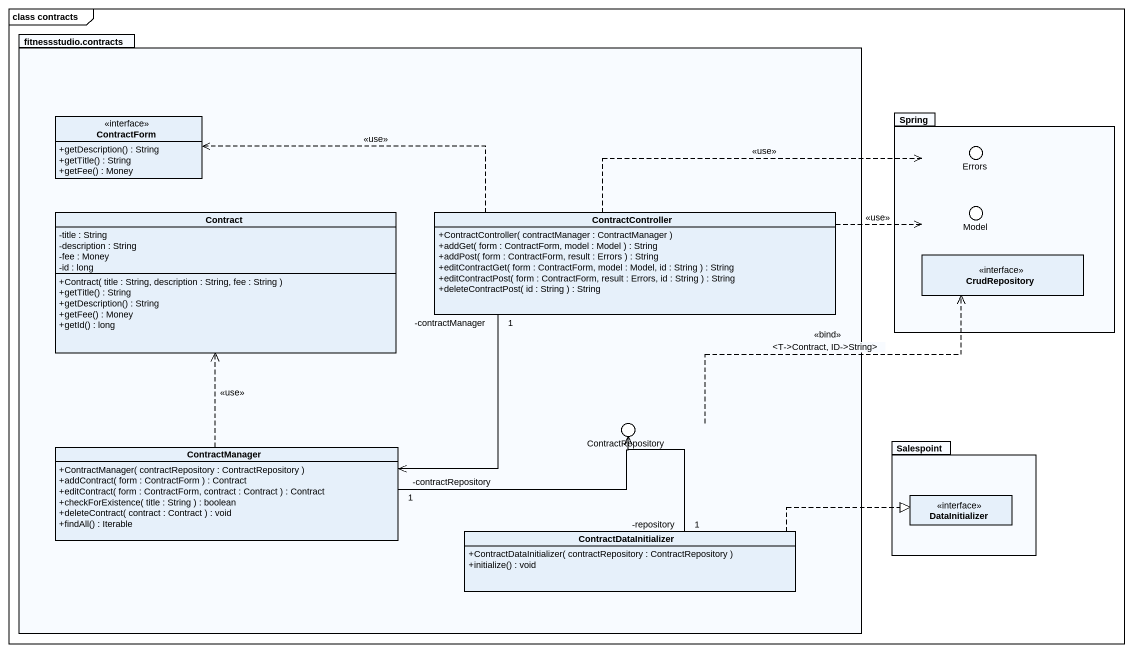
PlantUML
@startuml
mainframe class contracts
allowmixing
hide circle
hide empty members
skinparam classAttributeIconSize 0
package "fitnessstudio.contracts" as fitnessstudio_contracts {
  interface ContractForm {
    +getDescription() : String
    +getTitle() : String
    +getFee() : Money
  }
  class Contract {
    -title : String
    -description : String
    -fee : Money
    -id : long
    +Contract( title : String, description : String, fee : String )
    +getTitle() : String
    +getDescription() : String
    +getFee() : Money
    +getId() : long
  }
  class ContractController {
    +ContractController( contractManager : ContractManager )
    +addGet( form : ContractForm, model : Model ) : String
    +addPost( form : ContractForm, result : Errors ) : String
    +editContractGet( form : ContractForm, model : Model, id : String ) : String
    +editContractPost( form : ContractForm, result : Errors, id : String ) : String
    +deleteContractPost( id : String ) : String
  }
  class ContractManager {
    +ContractManager( contractRepository : ContractRepository )
    +addContract( form : ContractForm ) : Contract
    +editContract( form : ContractForm, contract : Contract ) : Contract
    +checkForExistence( title : String ) : boolean
    +deleteContract( contract : Contract ) : void
    +findAll() : Iterable
  }
  class ContractDataInitializer {
    +ContractDataInitializer( contractRepository : ContractRepository )
    +initialize() : void
  }
}
package Spring {
  interface CrudRepository
}
() Errors
() Model
() ContractRepository
package Salespoint {
  interface DataInitializer
}
Spring -up- Errors
Spring -left- Model
fitnessstudio_contracts -right- ContractRepository
ContractController .left.> ContractForm : <<use>>
ContractController .right.> Errors : <<use>>
ContractController .right.> Model : <<use>>
ContractController "-contractManager\n1" -left-> ContractManager
ContractManager .up.> Contract : <<use>>
ContractManager "-contractRepository\n1" -right-> ContractRepository
ContractRepository .right.> CrudRepository : <<bind>>\n<T->Contract, ID->String>
ContractDataInitializer "-repository\n1" -up-> ContractRepository
ContractDataInitializer .right.|> DataInitializer
@enduml
